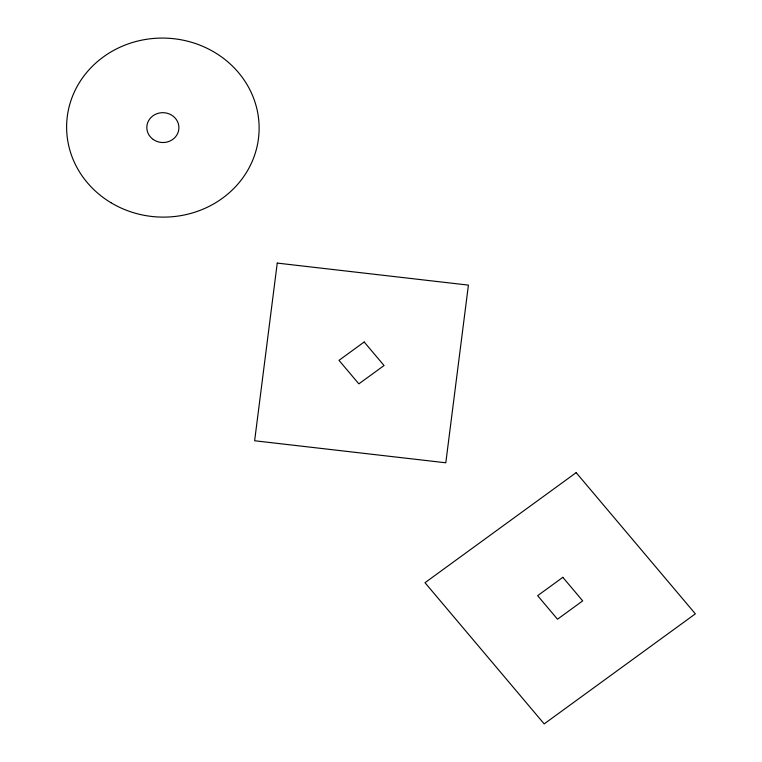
<?xml version="1.0" encoding="UTF-8"?>
<svg xmlns="http://www.w3.org/2000/svg" width="762" height="762" viewBox="0 0 762 762"><rect width="100%" height="100%" fill="white"/><g stroke="black" fill="none" stroke-linecap="round" stroke-linejoin="round"><path stroke-width="1.14" d="M277.244 263.09L254.632 440.76L445.799 462.782L468.411 285.112L277.244 263.09M364.188 341.995L338.995 360.34L358.854 383.867L384.048 365.531L364.188 341.995M576.167 472.64L424.996 582.701L544.182 723.9L695.354 613.839L576.167 472.64M562.842 577.329L537.648 595.674L557.508 619.211L582.701 600.866L562.842 577.329M110.928 202.692A96.26 89.506 2.2 0 0 259.023 132.245A96.26 89.506 2.2 0 0 118.653 47.854A96.26 89.506 2.2 0 0 110.928 202.692M153.267 139.503A16.04 14.916 2.2 0 0 178.803 129.435A16.04 14.916 2.2 0 0 156.534 113.852A16.04 14.916 2.2 0 0 153.267 139.503"/></g></svg>
